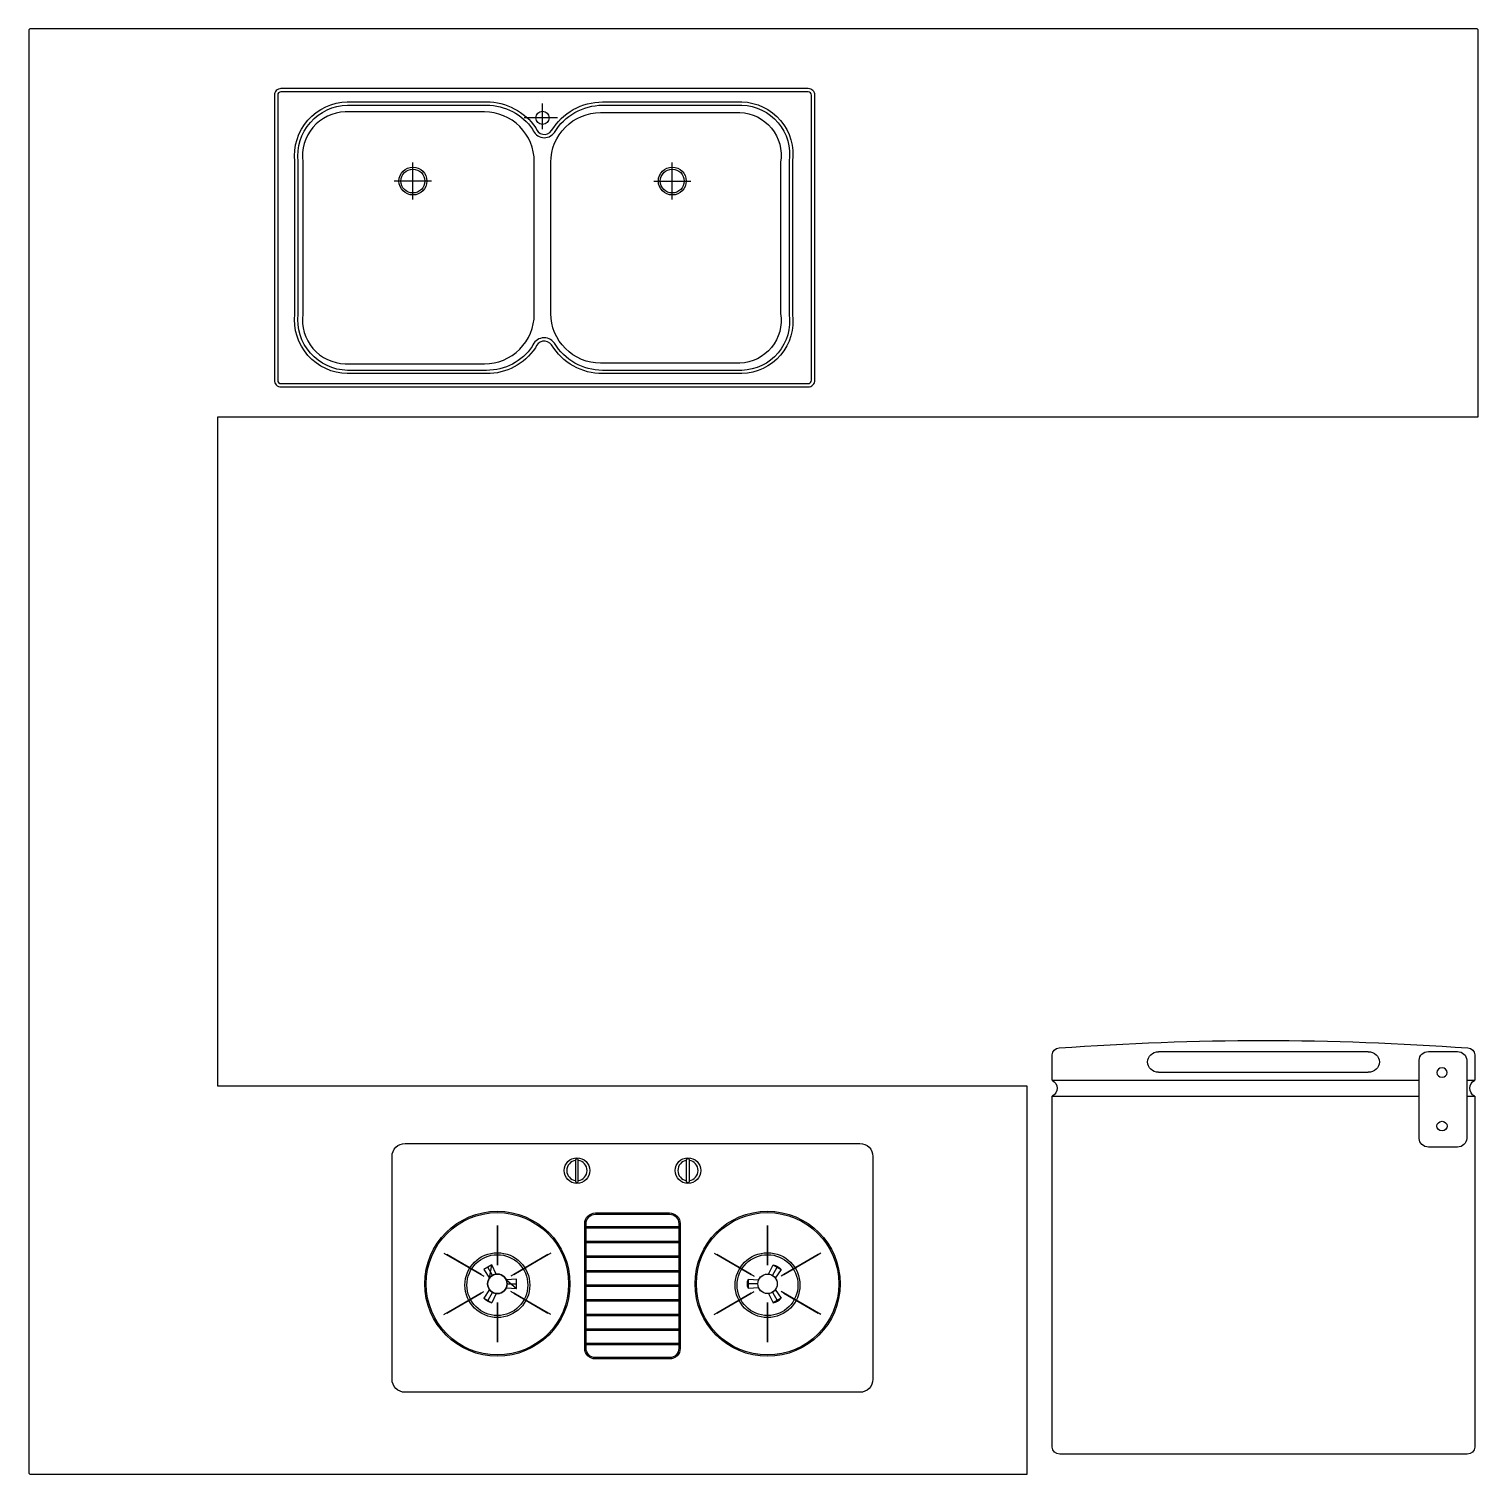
# Model space of a CAD drawing. Header units: millimetres. Extents: x 0 to 2185, y -2 to 2179.
import ezdxf

# ---------------------------------------------------------------- set-up
doc = ezdxf.new("R2010")
doc.units = ezdxf.units.MM
doc.layers.add('Furniture_家具', color=253, linetype='Continuous')

# ---------------------------------------------------------------- blocks, each defined once
blk = doc.blocks.new('厨房')
at = {"layer": 'Furniture_家具'}
for p, q in [((774.4, 2027.4), (774.4, 2066.2)), ((797, 2044.5), (746.7, 2044.5)), ((578.9, 1921.1), (578.9, 1977.1)), ((970, 1921.1), (970, 1977.1)), ((606.9, 1949.1), (550.9, 1949.1)), ((942, 1949.1), (998, 1949.1)), ((979.9, 371.2), (840.1, 371.2)), ((979.9, 369.2), (840.1, 369.2)), ((625.8, 331.9), (686, 297.2)), ((786.9, 331.9), (726.7, 297.2)), ((979.9, 349.2), (840.1, 349.2)), ((979.9, 347.2), (840.1, 347.2)), ((1033.1, 331.9), (1093.3, 297.2)), ((1194.2, 331.9), (1134, 297.2)), ((699, 298.2), (691.9, 310.5)), ((704.7, 300), (697.8, 313.9)), ((979.9, 327.2), (840.1, 327.2)), ((979.9, 325.2), (840.1, 325.2)), ((1121, 298.2), (1128.1, 310.5)), ((1122.2, 313.9), (1134, 307)), ((721, 285.5), (735.2, 285.5)), ((979.9, 305.2), (840.1, 305.2)), ((979.9, 303.2), (840.1, 303.2)), ((1084.8, 278.6), (1084.8, 292.3)), ((1099, 285.5), (1084.8, 285.5)), ((625.8, 239), (686, 273.7)), ((699, 272.7), (691.9, 260.5)), ((704.7, 270.9), (697.8, 257)), ((719.8, 279.6), (735.2, 278.6)), ((786.9, 239), (726.7, 273.7)), ((979.9, 283.2), (840.1, 283.2)), ((979.9, 281.2), (840.1, 281.2)), ((1033.1, 239), (1093.3, 273.7)), ((1121, 272.7), (1128.1, 260.5)), ((1125.4, 276.7), (1134, 263.9)), ((1194.2, 239), (1134, 273.7)), ((979.9, 261.2), (840.1, 261.2)), ((979.9, 259.2), (840.1, 259.2)), ((979.9, 239.2), (840.1, 239.2)), ((979.9, 237.2), (840.1, 237.2)), ((979.9, 217.2), (840.1, 217.2)), ((979.9, 215.2), (840.1, 215.2)), ((979.9, 195.2), (840.1, 195.2)), ((979.9, 193.2), (840.1, 193.2))]:
    blk.add_line(p, q, dxfattribs=at)
blk.add_lwpolyline([(1.5, -1.5), (1505, -1.5), (1505, 583.5), (285, 583.5), (285, 1593.5), (2185, 1593.5), (2185, 2177), (2183.5, 2178.5), (1.5, 2178.5), (0, 2177), (0, 0)], dxfattribs=at)
for points in [[(1185, 2078.5, 0.414214), (1175, 2088.5), (380, 2088.5, 0.414214), (370, 2078.5), (370, 1648.5, 0.414214), (380, 1638.5), (1175, 1638.5, 0.414214), (1185, 1648.5)], [(1180, 2078.5, 0.414214), (1175, 2083.5), (380, 2083.5, 0.414214), (375, 2078.5), (375, 1648.5, 0.414214), (380, 1643.5), (1175, 1643.5, 0.414214), (1180, 1648.5)], [(480, 1658.5, -0.440059), (400.9, 1748.5), (400.9, 1978.5, -0.440059), (480, 2068.5), (690, 2068.5, -0.246631), (764.1, 2029.6, 0.645015), (788, 2025.1, -0.262458), (865, 2068.5), (1075, 2068.5, -0.446714), (1151.3, 1978.5), (1151.3, 1748.5, -0.446714), (1075, 1658.5), (865, 1658.5, -0.262458), (788, 1701.9, 0.628), (763.6, 1697.4, -0.250913), (690, 1658.5)], [(480.1, 1663.5, -0.440902), (405.9, 1748.2), (405.9, 1978.8, -0.440902), (480.1, 2063.5), (690, 2063.5, -0.244033), (759.5, 2027.4, 0.629256), (792.2, 2022.4, -0.262933), (865, 2063.5), (1074.9, 2063.5, -0.447806), (1146.3, 1978.8), (1146.3, 1748.2, -0.447806), (1074.9, 1663.5), (865, 1663.5, -0.26308), (792.2, 1704.7, 0.615883), (759, 1699.6, -0.248577), (690, 1663.5)], [(476.9, 2053.3, 0.445378), (412.9, 1978.3), (412.9, 1748.3, 0.445378), (476.9, 1673.3), (686.9, 1673.3, 0.414214), (761.9, 1748.3), (761.9, 1978.3, 0.414214), (686.9, 2053.3)], [(861.9, 2052.4), (1071.9, 2052.4, -0.45343), (1133.3, 1977.4), (1133.3, 1749.3, -0.45343), (1071.9, 1674.3), (861.9, 1674.3, -0.414214), (786.9, 1749.3), (786.9, 1977.4, -0.414214)], [(1272.5, 477.7), (1272.5, 141.4, -0.414214), (1252.9, 121.8), (567.1, 121.8, -0.414214), (547.5, 141.4), (547.5, 477.7, -0.414214), (567.1, 497.2), (1252.9, 497.2, -0.414214)], [(824.3, 472.6), (824.3, 439.9, 1), (828.3, 439.9), (828.3, 472.6, 1)], [(995.7, 472.6), (995.7, 439.9, -1), (991.7, 439.9), (991.7, 472.6, -1)], [(981.9, 188.1, -0.414214), (965.9, 172.1), (854.1, 172.1, -0.414214), (838.1, 188.1), (838.1, 376.4, -0.414214), (854.1, 392.4), (965.9, 392.4, -0.414214), (981.9, 376.4)], [(979.9, 188.1, -0.414214), (965.9, 174.1), (854.1, 174.1, -0.414214), (840.1, 188.1), (840.1, 376.4, -0.414214), (854.1, 390.4), (965.9, 390.4, -0.414214), (979.9, 376.4)]]:
    blk.add_lwpolyline(points, format="xyb", close=True, dxfattribs=at)
for points in [[(706.3, 313.8), (706.3, 373.5)], [(1113.7, 313.8), (1113.7, 373.5)], [(681.8, 299.6), (630.1, 329.5)], [(730.9, 299.6), (782.6, 329.5)], [(1089.1, 299.6), (1037.4, 329.5)], [(1138.2, 299.6), (1189.9, 329.5)], [(697.8, 313.9), (686, 307), (694.6, 294.2)], [(735.2, 278.6), (735.2, 292.3), (719.8, 291.3)], [(681.8, 271.3), (630.1, 241.4)], [(730.9, 271.3), (782.6, 241.4)], [(1089.1, 271.3), (1037.4, 241.4)], [(1138.2, 271.3), (1189.9, 241.4)], [(706.3, 257.1), (706.3, 197.4)], [(1113.7, 257.1), (1113.7, 197.4)]]:
    blk.add_lwpolyline(points, close=True, dxfattribs=at)
for points in [[(1115.3, 300), (1122.2, 313.9, -0.215015), (1134, 307), (1125.4, 294.2)], [(706.3, 270.8, 1), (706.3, 300.1, 1), (706.3, 270.8, 1)], [(1100.2, 279.6), (1084.8, 278.6, -0.215015), (1084.8, 292.3), (1100.2, 291.3)], [(1113.7, 270.8, -1), (1113.7, 300.1, -1), (1113.7, 270.8, -1)], [(694.6, 276.7), (686, 263.9), (697.8, 257, -0.215015), (686, 263.9)], [(1115.3, 270.9), (1122.2, 257, 0.215015), (1134, 263.9), (1122.2, 257)]]:
    blk.add_lwpolyline(points, format="xyb", dxfattribs=at)
for centre, radius in [((774.4, 2044.5), 9.98), ((578.9, 1949.1), 21), ((578.9, 1949.1), 18), ((970, 1949.1), 21), ((970, 1949.1), 18), ((826.3, 456.3), 19.3), ((993.7, 456.3), 19.3), ((706.3, 285.5), 109.4), ((1113.7, 285.5), 109.4), ((706.3, 285.5), 107.4), ((1113.7, 285.5), 107.4), ((706.3, 283.5), 48.9), ((706.3, 283.5), 45.9), ((1113.7, 283.5), 48.9), ((1113.7, 283.5), 45.9), ((706.3, 285.5), 14.7), ((1113.7, 285.5), 14.7)]:
    blk.add_circle(centre, radius, dxfattribs=at)
for centre, start, end in [((826.3, 456.3), 97.4942, 262.5058), ((826.3, 456.3), 277.4942, 82.5058), ((993.7, 456.3), 97.4942, 262.5058), ((993.7, 456.3), 277.4942, 82.5058)]:
    blk.add_arc(centre, 15.3, start, end, dxfattribs=at)
blk = doc.blocks.new('冰箱')
at = {"layer": 'Furniture_家具'}
for p, q in [((2019.6, 635.5), (1703.4, 635.5)), ((2110.3, 635.8), (2154, 635.8)), ((1543, 592.5), (1543, 630.9)), ((1686.8, 620.1), (1686.8, 620.1)), ((2036.2, 620.1), (2036.2, 620.1)), ((2096.4, 504.6), (2096.4, 623)), ((2167.9, 623), (2167.9, 504.6)), ((2180, 630.9), (2180, 592.5)), ((1543, 592.5), (2096.4, 592.5)), ((1703.4, 604.8), (2019.6, 604.8)), ((2167.9, 592.5), (2180, 592.5)), ((1543, 568.5), (2096.4, 568.5)), ((1543, 38.9), (1543, 568.5)), ((2167.9, 568.5), (2180, 568.5)), ((2180, 568.5), (2180, 38.9)), ((2154, 491.8), (2110.3, 491.8)), ((2168.7, 28.5), (1554.3, 28.5))]:
    blk.add_line(p, q, dxfattribs=at)
at = {"layer": 'Furniture_家具', "extrusion": (0, 0, -1)}
for centre, major_axis, start_param, end_param in [((1861.5, -2955), (3908.1, 0), 4.63347, 4.791308), ((1554.3, 630.9), (-11.3, 0), 0, 1.491878), ((1703.4, 620.1), (16.7, 0), 3.141593, 4.712389), ((2019.6, 620.1), (-16.7, 0), 1.570796, 3.141593), ((2110.3, 623), (-13.9, 0), 0, 1.570796), ((2154, 623), (13.9, 0), -1.570796, 0), ((2168.7, 630.9), (-11.3, 0), 1.649715, 3.141593), ((1703.4, 620.1), (-16.7, 0), 4.712389, 6.283185), ((2019.6, 620.1), (16.7, 0), 0, 1.570796), ((1535.3, 580.5), (-15.1, 0), 2.104971, 4.178214), ((2187.7, 580.5), (15.1, 0), 2.104971, 4.178214), ((2130.7, 523.4), (7.8, 0), 3.141593, 9.424778), ((2110.3, 504.6), (13.9, 0), 1.570796, 3.141593), ((2154, 504.6), (-13.9, 0), 3.141593, 4.712389)]:
    blk.add_ellipse(centre, major_axis=major_axis, ratio=0.923077, start_param=start_param, end_param=end_param, dxfattribs=at)
blk.add_ellipse((2130.7, 604.2), major_axis=(-7.8, 0), ratio=0.923077, dxfattribs=at)

msp = doc.modelspace()

# ---------------------------------------------------------------- linework, layer by layer
at = {"layer": 'Furniture_家具'}
msp.add_line((0, 0), (1.5, -1.5), dxfattribs=at)
at = {"layer": 'Furniture_家具', "extrusion": (0, 0, -1)}
for centre, major_axis, start_param, end_param in [((1554.3, 38.9), (-11.3, 0), 4.712389, 6.283185), ((2168.7, 38.9), (11.3, 0), 0, 1.570796)]:
    msp.add_ellipse(centre, major_axis=major_axis, ratio=0.923077, start_param=start_param, end_param=end_param, dxfattribs=at)

# ---------------------------------------------------------------- block references
at = {"layer": 'Furniture_家具'}
for name in ['厨房', '冰箱']:
    msp.add_blockref(name, (0, 0), dxfattribs=at)

doc.saveas('drawing.dxf')
